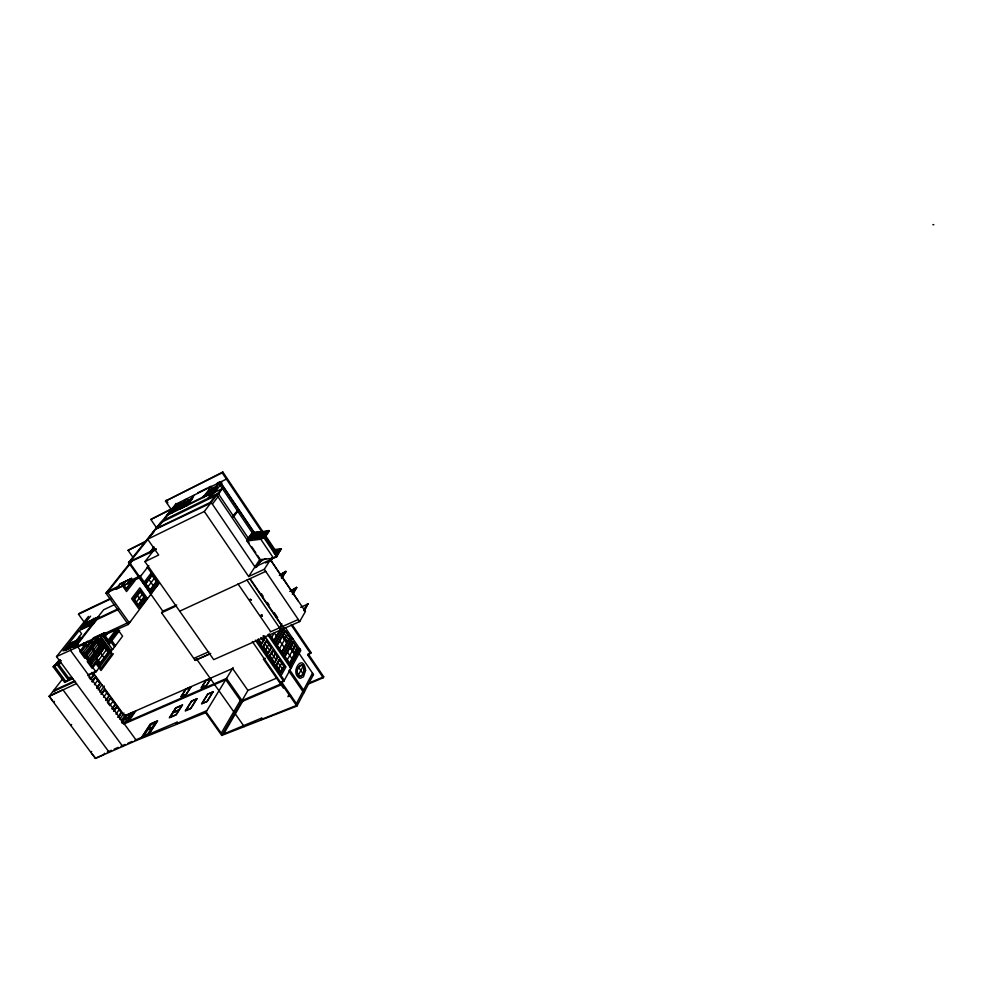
<?xml version="1.0" encoding="UTF-8"?>
<svg xmlns="http://www.w3.org/2000/svg" width="983" height="983" viewBox="0 0 983 983"><rect width="100%" height="100%" fill="white"/><g stroke="black" fill="none" stroke-linecap="round" stroke-linejoin="round"><path stroke-width="1.47" d="M303.047 673.76C308.908 657.934 290.808 668.121 299.668 676.157L301.449 675.69L303.047 673.76L298.623 667.285M323.223 677.754L323.726 676.771L308.195 653.916L307.667 654.875L323.223 677.754L307.851 684.254M233.155 667.555L205.594 712.736L221.753 735.431L296.903 706.089L313.479 674.547L298.746 652.933M296.448 703.595L302.85 691.454M303.55 690.115L312.508 673.134M289.248 694.17L287.933 696.615L290.501 695.522M298.316 675.198L303.342 665.896M307.667 654.875L311.132 652.651L292.184 624.733M206.111 711.901L222.244 734.584L261.908 717.959L261.011 719.593L297.444 705.057L281.285 681.637L280.733 682.657L283.743 681.366L300.823 650.402L285.23 627.498L275.707 643.877M290.44 665.393L299.68 648.719M290.612 665.626L299.84 648.952M294.986 652.872L297.308 648.706L292.995 642.243L290.698 646.581M297.431 648.743L295.023 653.068L290.575 646.544M289.518 664.029L294.949 654.26L289.924 646.9L284.431 656.619M292.848 649.726L295.17 645.573M280.892 671.622L283.878 666.29M287.159 659.998L292.258 650.906M278.693 668.428L281.691 663.107M283.423 655.145L292.799 638.618M281.752 652.7L287.269 643.017L282.293 635.731L276.727 645.34M153.102 551.193L144.943 561.649L213.704 659.654L299.68 621.575L305.394 611.524L270.46 559.671L254.953 566.896M276.481 665.221L279.491 659.912M282.76 654.174L292.135 637.648M304.14 609.583L307.876 603.722L304.361 610.984M304.042 610.32L307.532 604.213L300.601 607.31M277.476 656.963L274.478 662.468L269.883 655.796L273.041 650.365L277.599 657.013M304.017 610.48L307.876 603.722M289.752 637.611L287.429 641.936L282.957 635.374M279.418 648.706L284.64 639.614M285.242 638.581L287.601 634.465M272.23 659.052L275.277 653.769M283.079 635.423L285.426 631.111L289.874 637.648M223.682 733.982L242.69 701.235M270.018 655.833L273.077 650.562M275.019 642.882L283.092 629.022M221.753 735.431L247.925 690.435L276.788 678.049M279.098 631.639L273.864 640.597L269.477 634.195L273.901 640.793L279.233 631.688M279.75 630.533L280.941 628.481M279.786 630.742L281.027 628.616M283.423 688.112L263.481 659.224L264.034 658.266M274.011 641.408L279.614 631.811M279.897 631.344L281.273 628.973M221.249 733.171L240.331 700.461M271.038 647.6L268.003 653.068L263.395 646.372L266.59 640.965L271.173 647.65M265.754 649.64L268.838 644.393M281.888 623.8L279.528 627.818L246.966 580.068M271.677 637.402L274.318 632.917L276.493 636.099M263.53 646.409L266.626 641.174M237.984 583.89L270.534 631.455M292.737 593.744L296.559 587.33L293.081 594.26L292.221 593.978M293.266 593.327L295.711 588.117L290.108 591.447M291.718 590.918L296.903 587.846M261.466 643.423L264.587 638.2L263.1 636.05M264.71 638.25L261.503 643.632L258.418 639.134M292.922 592.81L295.711 588.117M290.145 591.238L296.559 587.33M282.453 577.279L284.959 572.131L281.384 577.918L285.807 571.344L281.74 578.434M279.344 575.473L285.807 571.344M280.88 575.19L286.164 571.86M212.758 692.02L206.995 701.383L202.068 703.509L207.868 694.145M196.502 699.06L190.628 708.436L185.75 710.537M185.922 710.414L191.734 701.198L196.342 699.196M201.675 687.51L206.049 680.568L210.755 678.442L206.307 685.544L201.515 687.645M280.278 549.767L276.801 555.223L281.113 548.772L276.702 556.771L273.581 558.221L259.659 559.696L247.003 540.982L250.984 538.328L254.45 533.044M178.795 710.267L175.982 714.702L169.826 717.406L175.859 708.018L181.855 705.475L179.066 709.861L172.934 712.564M270.817 561.232L272.893 558M275.523 554.105L278.447 549.743M275.645 554.301L278.3 549.755M275.744 555.112L279.369 549.657M275.879 555.309L279.221 549.669M274.294 552.397L275.707 550.013L274.159 552.2M274.527 553.183L276.616 549.927L274.515 553.417M248.478 537.812L252.385 532.577L269.17 530.955L264.759 537.05L248.797 538.881L218.079 493.331L204.341 511.479L248.65 576.529L264.292 569.28L270.46 559.671M269.944 560.949L272.021 557.717M270.472 560.703L272.537 557.472M274.601 554.203L277.538 549.829L274.724 554.4M270.989 560.396L272.377 558.233M273.52 552.471L274.785 550.111M256.538 567.117L260.397 561.207L265.951 558.627M257.755 565.79L260.225 560.949L255.482 567.683L211.21 502.411L209.662 503.173L215.24 495.813M148.58 734.375L157.169 721.19L150.596 724.029L141.945 737.225M148.924 734.227L157.673 720.797L150.411 723.93L141.601 737.373M248.65 576.529L260.053 559.081L261.453 561.158M256.698 566.355L260.225 560.949M267.069 531.324L263.493 536.89L266.934 531.348M247.003 540.982L260.802 539.237L263.935 537.762L268.814 530.427M269.17 530.955L264.968 537.283L277.157 555.493M261.662 537.099L265.25 531.545M266.147 531.643L262.572 537.001L266.16 531.434M263.493 536.89L267.204 531.52M263.567 531.963L259.18 538.487L264.083 537.001L268.298 530.673L268.654 531.201L252.582 533.056L248.822 538.328M260.765 537.222L264.488 531.864M260.728 532.086L257.128 537.627L260.851 532.282M261.761 532.172L258.025 537.517L261.49 532M259.082 537.406L262.535 531.864L258.799 537.222M254.572 537.922L258.16 532.602L254.437 537.726M258.922 532.294L254.609 539.003L259.856 537.099M259.057 532.491L255.322 537.824L258.922 532.516M256.219 537.726L259.831 532.196L256.231 537.517M256.379 532.811L252.631 538.143L256.096 532.639M129.043 720.883L135.851 710.844M253.528 538.033L257.141 532.516L253.54 537.824M254.425 537.934L258.025 532.405M124.669 722.566L130.764 713.621M250.1 538.426L253.43 532.958M254.314 532.847L250.984 538.328M104.554 753.248L103.608 754.649L95.363 758.397L49.15 696.333L62.961 678.454M254.462 532.835L250.075 539.52L255.42 537.799M127.507 721.325L133.577 712.392L127.95 714.862L133.737 712.27M127.729 721.461L134.229 711.889L127.729 714.727L122.003 723.119M248.134 538.819L252.385 532.577L252.815 533.241L249.092 538.549M252.68 533.044L249.203 538.524M249.952 538.438L253.565 532.946M121.155 720.797L125.246 714.825M121.597 722.37L126.758 714.825M119.693 719.273L123.969 713.056M118.083 717.037L121.155 712.589M118.157 717.172L121.29 712.626L116.94 706.666L113.782 711.188M118.402 717.504L121.695 712.724L116.854 706.101L113.537 710.856M90.977 752.499L91.677 751.479M91.898 753.752L95.572 758.09M115.982 714.162L119.066 709.726M113.868 711.274L116.965 706.851M111.988 708.743L115.158 704.233L110.784 698.249L107.688 702.833L109.101 704.762M112.234 709.087L115.564 704.332L110.71 697.684L107.344 702.415M109.801 705.733L112.922 701.321M106.041 700.633L109.408 695.915L104.542 689.243L101.138 693.937M103.608 697.266L106.754 692.892M233.463 517.107L237.874 510.963L237.014 510.681M233.475 515.596L235.244 513.138M233.106 516.579L237.517 510.435M101.384 694.268L104.616 689.808L109.002 695.817L105.734 700.166M101.482 694.367L104.64 689.992M195.175 660.379L210.571 653.523L195.175 660.379L161.593 612.802L162.785 611.143L176.707 604.987M99.824 692.155L104.247 686.06M70.874 725.515L71.612 724.52M98.189 689.919L101.937 684.77M96.629 687.781L99.885 683.345L95.474 677.299L92.193 681.723M96.875 688.125L100.303 683.443L95.4 676.734L91.947 681.391M94.429 684.733L97.624 680.396M92.291 681.821L95.498 677.496M113.414 653.781L101.016 670.529L95.941 663.574L92.267 668.465L87.29 661.657L87.917 660.834M90.633 679.585L94.085 674.94L92.451 672.704M87.831 675.591L95.978 671.88L111.448 651.102L100.917 636.542M109.924 650.783L112.603 649.554L122.568 636.161L117.321 628.874M98.239 660.723L106.299 649.96M151.222 591.938L158.14 582.698M142.252 604.975L146.614 599.139M152.955 590.66L158.804 583.644L147.204 567.13M101.974 636.124L128.294 624.463L158.804 583.644M119.68 630.324L109.334 644.086L103.092 635.46M150.178 589.837L156.346 581.641M150.301 590.611L156.899 581.825L151.874 574.662L145.214 583.398M212.377 504.132L217.931 496.771M108.155 642.464L117.124 630.57M104.603 647.625L96.567 658.278L100.008 662.984M108.4 642.808L117.542 630.693M91.997 666.425L95.67 661.547L100.745 668.501L111.964 653.388L100.364 637.365M90.706 662.554L103.559 645.561L98.779 638.962M136.367 602.063L142.179 594.371M147.978 586.716L154.171 578.532M217.427 494.375L222.453 488.146L218.287 494.658L217.427 494.375L222.453 488.146M115.724 630.164L108.241 640.068L105.378 636.112L107.049 633.912M90.878 664.889L95.326 658.991L100.401 665.946M214.405 492.827L222.011 482.837M145.767 583.583L151.984 575.436M89.342 658.88L94.417 652.208M94.946 651.508L99.418 645.634M134.56 599.519L140.36 591.643L144.108 596.951M85.435 657.43L84.796 658.254L79.807 651.41L83.543 646.581L82.105 644.615M86.922 655.563L92.009 648.903M206.688 494.093L206.799 493.208L215.596 488.551L207.45 492.36L205.005 496.28M103.35 635.804L105.193 633.396M144.268 582.071L151.271 572.917M103.596 636.161L105.402 633.789M209.711 497.484L213.016 493.159L222.121 488.662M53.66 702.39L54.409 701.407M88.126 657.209L93.213 650.562M93.741 649.849L98.214 643.988M99.664 642.083L100.291 641.285M215.56 490.087L217.231 487.887M68.294 679.917L56.793 664.324L54.09 665.565L53.143 666.769L64.657 682.362L71.919 677.459M69.535 677.398L67.643 679.745L69.67 677.582M210.976 493.11L218.681 483.046M92.537 648.19L97.022 642.341M52.701 701.112L49.383 696.038L62.691 689.857M220.327 482.112L207.904 498.356L208.445 499.143M84.329 653.818L94.921 640.044M94.577 640.928L98.619 635.682L93.594 638.028L87.524 645.856L85.791 643.484L87.438 641.358M94.933 640.769L98.964 635.522L104.014 633.163M81.331 651.815L85.054 646.998L82.781 643.865M82.461 653.363L86.971 647.514L83.641 642.943M91.235 641.297L87.561 646.052L85.374 643.066M203.96 497.619L203.42 496.366L212.303 491.832M91.947 641.063L87.634 646.654L85.14 643.226M203.432 496.845L211.222 486.745L212.267 488.305L217.243 485.835M222.183 472.835L222.822 472.012L274.589 549.116L274.024 550.001L222.183 472.835L165.476 501.097L171.534 509.894M205.656 495.432L205.766 494.547L214.208 490.37M207.45 492.36L216.235 487.715M215.596 488.551L208.089 492.262L208.851 490.542L216.616 487.224M61.524 678.614L62.248 677.68M148.826 565.618L139.34 577.893L127.802 583.177M133.258 580.339L126.291 589.296L123.674 585.61M134.892 580.793L126.537 591.557L121.769 584.836M132.68 580.154L126.205 588.706L123.059 584.283M193.024 497.84L188.109 500.273L187.065 498.725L178.857 508.629L188.724 503.8C188.22 500.949 170.477 515.227 186.819 505.262M192.263 499.278C192.312 498.062 172.91 511.099 188.662 502.178M79.39 639.552L74.831 645.684L79.684 639.65M92.476 623.234L96.223 618.602M75.777 644.995L80.753 639.147M92.635 623.873L97.108 618.184M77.952 644.504L77.534 643.939L77.854 644.627M79.66 640.928L81.7 638.459L69.768 644.332L69.375 643.791L82.449 637.672M85.853 623.025L98.939 616.66L85.853 623.025L86.234 623.554L97.243 618.356M74.978 647.379L96.69 619.708M153.876 547.15L149.637 552.544L156.211 549.362M194.425 495.076L186.291 504.967L187.212 505.729M154.061 547.199L150.178 552.139L155.535 549.546M187.397 504.758L188.06 504.648M191.218 500.617L183.44 504.771M60.196 660.748L56.658 664.852L60.221 660.134M58.501 663.242L60.393 660.637M70.211 648.215L81.589 633.777L79.205 630.508L92.144 624.414M91.714 620.494L87.34 626.38L93.877 618.209M181.708 506.958L182.506 505.225M71.464 647.011L76.17 641.051M88.396 625.876L92.771 620.003M61.376 660.662L57.739 663.12L69.228 678.7M71.599 647.195L77.411 640.474L72.545 646.507M88.568 625.802L93.987 619.425L89.33 625.2M90.387 624.697L94.872 619.007M74.696 644.995L78.615 640.154M90.522 624.881L95.167 619.093M66.094 649.517L71.255 643.828M82.99 628.186L87.929 622.755M66.23 649.702L72.324 643.337M83.113 628.37L88.974 622.251M213.544 493.945L212.488 492.36L167.221 514.736L177.726 509.391M67.176 649.026L72.054 642.98M84.169 627.867L88.728 621.907M185.59 499.45L177.37 509.366M54.729 665.516L59.533 659.568M73.381 642.833L68.38 648.694L73.258 642.661M90.031 621.76L85.263 627.117M178.857 508.629L189.117 503.296M54.864 665.688L59.668 659.74M85.226 627.375L89.908 621.588M55.761 665.27L59.988 659.704M86.16 626.699L90.657 620.986M74.032 642.059L69.449 648.202L74.327 642.157M86.283 626.871L90.952 621.084M181.044 507.068L189.78 502.448M183.17 504.377L190.948 500.224M184.497 503.419L184.62 502.546L192.004 498.885M79.205 630.508L63.035 650.893L76.17 644.75L95.978 671.88M90.608 616.144L80.409 628.985L93.336 622.903M80.495 638.79L80.889 639.319L69.523 644.639L69.375 643.791M81.724 629.292L81.319 628.739L94.233 622.657M70.186 644.332L65.197 649.947M86.885 623.247L82.068 628.862L86.75 623.075M64.817 650.635L64.399 650.07L77.534 643.939M65.161 650.205L70.051 644.16M128.294 624.463L105.931 593.191L130.432 562.436M130.125 563.296L132.926 559.769M122.703 746.33L56.523 656.583L88.47 616.427M108.4 591.102L129.854 564.156M170.759 512.843L172.467 510.705L181.29 506.343M173.758 509.391L175.527 507.179M108.069 593.105L109.936 590.758M171.706 513.101L178.759 504.218L181.265 502.977M162.785 611.143L128.564 562.608L160.512 522.612L163.227 521.273M144.943 561.649L158.681 555.014L147.659 539.225L176.178 503.505M130.469 561.256L153.876 531.914L152.586 532.553M168.511 513.74L177.542 509.145M157.661 527.834L162.465 521.813M163.854 520.068L168.007 514.859M168.695 513.998L176.817 503.812L179.582 507.842M133.147 557.582L128.048 550.333L146.59 540.748M84.538 622.595L78.505 614.264L79.218 613.38L110.501 598.475M165.476 501.097L222.822 472.012M156.776 528.068L150.817 519.479L172.037 508.469M261.281 615.137L261.969 616.132L261.847 615.112M291.632 591.164L296.055 588.62M262.056 616.009C258.984 615.628 263.8 614.51 261.785 616.12M197.755 492.802L207.192 488.121M208.543 487.445L211.026 486.216M217.231 483.132L219.725 481.903M175.515 504.34L226.397 479.102M184.14 502.239L176.412 506.061L178.132 508.567M150.817 519.479L171.374 509.292M184.226 503.038L191.611 499.376M208.482 491.033L215.977 487.322M215.363 487.838L208.851 490.542M185.062 503.665L189.989 501.219M182.113 505.717L190.161 501.957M206.418 493.699L214.577 489.878M182.764 505.618L187.704 503.173M213.323 490.505L206.799 493.208M205.386 495.039L212.918 491.316M203.248 496.575L212.561 491.979M206.258 495.653L211.271 493.183M166.532 515.596L211.837 493.22M222.809 488.674L221.949 488.391M162.379 520.793L218.079 493.331M210.19 497.926L218.029 494.068M160.979 522.538L216.776 495.063L249.092 542.874M156.174 528.559L210.227 502.436M147.659 539.225L204.341 511.479M128.048 550.333L145.914 541.596M156.113 548.809L129.129 561.895L139.893 577.168M130.788 562.976L129.51 563.591L130.456 564.93M118.021 586.495L107.098 591.729L129.412 622.964M129.51 580.99L141.319 575.325M78.505 614.264L111.177 598.696M49.15 696.333L76.428 683.615M155.609 529.259L210.62 503.185M114.642 604.57L103.62 609.792L73.614 648.018L130.53 621.465M95.929 618.504L91.616 624.119M86.467 623.259L99.32 617.189M99.086 617.484L97.919 617.324M96.285 619.143L117.985 608.895M95.351 620.334L118.415 609.448M81.233 628.85L94.147 622.767M69.129 644.111L82.203 637.992M75.101 641.555L70.53 647.699M78.308 640.056L73.799 645.929M81.528 638.545L82.339 638.164M281.113 548.772L273.311 549.743M281.47 549.288L273.655 550.259M66.033 650.144L75.322 645.733M56.523 656.583L91.124 640.928M260.581 561.465L259.709 561.195M128.552 562.62L155.437 550.111M274.245 557.189L276.837 555.985L280.597 549.005L276.665 555.026M265.447 562.952L269.256 561.182M161.593 612.802L176.178 606.019M53.143 666.769L61.253 663.009M179.692 611.18L265.729 571.393M105.931 593.191L116.584 588.301M284.959 572.131L282.895 573.077L285.303 572.647M281.593 575.915L281.421 576.665M64.657 682.362L72.779 678.663M74.524 680.973L53.684 690.471L54.716 691.86M88.421 674.633L96.764 670.836M52.677 691.762L75.47 681.391M95.363 758.397L136.404 740.457L205.594 712.736M308.22 604.238L307.36 603.955M193.786 658.413L208.789 651.717M270.239 631.946L298.279 619.499M124.902 719.31L130.555 716.84M263.481 659.224L265.398 658.389M122.85 723.414L127.569 721.362M123.797 723.169L226.532 678.417L242.051 700.535L280.855 683.971M123.711 724.115L225.758 679.695L241.302 701.837L281.531 684.672M207.929 694.17L212.586 692.155M173.106 712.429L179.066 709.861M309.166 653.498L311.132 652.651M172.775 712.81L178.967 710.131M290.12 667.727L291.607 667.088L268.949 634.023M107.294 752.081L111.411 750.312M114.163 749.132L118.279 747.375M121.02 746.195L125.136 744.426M127.876 743.259L131.992 741.489M134.745 740.31L177.444 722.001L176.326 723.721L206.885 710.623M282.293 681.207L284.296 680.347L256.796 640.437M312.016 675.174L313.479 674.547M311.156 682.104L323.726 676.771M261.22 615.051L261.871 615.051M252.152 532.933L268.408 531.557L252.496 533.45M248.441 538.352L264.415 536.571M248.883 538.745L264.845 536.915M273.077 550.111L280.72 549.902L273.421 550.627M932.904 224.603L933.85 224.751M62.924 689.759L109.113 752.142M54.09 665.565L65.591 681.145M70.297 650.156L136.404 740.457M88.888 677.164L90.313 679.118L93.668 674.842L91.898 672.409M83.248 652.331L91.665 663.857M93.25 672.864L124.595 715.771L232.59 668.489L247.925 690.435M79.377 636.468L81.159 638.913M85.324 655.182L86.221 656.398M89.588 661.018L90.19 661.842M99.701 638.483L110.121 652.884M97.981 638.102L103.35 645.499M98.14 639.97L102.736 646.31M96.85 639.872L102.121 647.133M96.862 640.13L102.158 647.416M95.793 638.889L101.937 647.367M100.61 652.921L104.014 657.615M110.944 641.948L114.544 646.937M93.741 623.124L98.705 616.955M102.097 635.018L112.603 649.554M86.086 622.731L86.713 623.32M111.865 640.719L115.453 645.708M134.413 599.47L138.198 604.803L143.973 596.902L140.397 591.84M127.937 582.194L129.449 584.307M137.485 595.661L141.085 600.736M140.164 576.235L151.898 592.884M139.021 577.07L151.001 594.064M196.305 658.647L244.263 726.646M148.888 579.491L153.274 585.721M252.336 641.518L296.903 706.089M260.802 637.574L263.026 640.805M265.078 643.779L269.514 650.23M271.554 653.191L275.965 659.605M277.992 662.567L282.391 668.956M166.164 500.273L167.884 502.78M258.185 639.257L261.613 644.246L265.115 638.372L263.407 635.89M257.423 639.994L281.494 674.94L285.967 666.916L264.673 635.915M255.347 640.179L283.743 681.366M281.605 651.889L277.243 645.524L282.404 636.333L286.889 642.894M289.371 663.218L284.947 656.779L290.034 647.502L294.556 654.15M277.108 645.475L281.642 652.098L286.753 642.857L282.44 636.529M284.824 656.73L289.407 663.427L294.433 654.1L290.071 647.711M178.759 504.218L180.467 506.724M267.757 634.686L290.882 668.415M289.469 669.583L304.546 691.553M176.326 505.52L178.734 509.047M288.732 670.898L303.833 692.892M279.848 641.002L284.198 647.355M287.527 652.22L291.914 658.635M261.429 593.744L263.137 596.251M267.401 602.505L269.109 605.012M274.22 612.532L277.624 617.533M250.075 578.631L284.038 628.493M249.608 578.582L281.199 624.967M284.271 633.359L288.572 639.675M291.877 644.504L296.153 650.783M291.079 624.832L310.616 653.609M248.711 538.487L264.488 536.386L264.759 537.05M251.623 546.609L255.838 552.851M257.534 555.346L259.217 557.84M264.292 569.28L299.68 621.575M260.802 539.237L273.581 558.221M220.327 482.112L257.927 537.947M257.792 538.143L221.236 483.857L219.737 484.607L256.305 538.868M270.485 559.929L281.335 576.038M282.502 577.771L298.193 601.043M263.935 537.762L276.702 556.771M250.161 599.335L251.353 599.863L250.161 599.335M305.566 670.455L303.452 676.857L300.159 678.381C288.621 673.208 303.575 651.557 305.566 670.455M304.435 669.607L302.531 675.272L299.766 676.599C291.619 672.876 303.624 657.123 304.435 669.607M297.812 648.866L295.146 653.67L290.194 646.421L292.885 641.641L297.812 648.866M284.001 666.327L280.929 671.831L276.346 665.184L279.455 659.716L284.001 666.327M284.394 666.449L281.04 672.458L275.953 665.073L279.344 659.089L284.394 666.449M290.255 637.783L287.54 642.538L282.563 635.251L285.316 630.521L290.255 637.783M277.992 657.135L274.589 663.095L269.489 655.673L272.93 649.738L277.992 657.135M271.566 647.772L268.113 653.695L262.989 646.236L266.479 640.351L271.566 647.772M213.25 691.627L207.192 701.481L201.564 703.902L207.659 694.047L213.25 691.627M211.234 678.061L206.504 685.643L201.011 688.026L205.791 680.445L211.234 678.061M197.005 698.667L190.825 708.534L185.246 710.942L191.476 701.063L197.005 698.667M182.519 704.946L176.227 714.825L169.322 717.811L175.674 707.92L182.519 704.946M190.616 687.264L186.07 694.379L181.327 696.443L185.91 689.316L190.616 687.264M191.107 686.871L186.254 694.465L180.835 696.836L185.726 689.23L191.107 686.871M151.628 728.182L147.868 733.945L143.985 735.616L147.757 729.853L151.628 728.182M155.154 722.775L152.119 727.432L148.249 729.103L151.296 724.446L155.154 722.775M255.211 532.749L251.734 538.242L255.211 532.749M108.56 652.454L100.106 663.771L95.99 658.119L104.493 646.851L108.56 652.454M146.872 597.75L138.701 608.674L131.587 598.659L139.869 587.834L146.872 597.75M108.13 652.343L100.033 663.181L96.432 658.241L104.579 647.428L108.13 652.343M144.833 597.185L138.345 605.823L133.676 599.237L140.213 590.648L144.833 597.185M156.481 581.69L150.215 590.033L145.631 583.533L151.96 575.239L156.481 581.69M145.263 597.32L138.431 606.413L133.233 599.089L140.127 590.058L145.263 597.32M95.314 653.462L90.264 660.134L86 654.297L91.1 647.65L95.314 653.462M100.315 646.863L95.855 652.749L91.64 646.949L96.125 641.1L100.315 646.863M100.782 647.047L90.375 660.773L85.521 654.137L96.002 640.461L100.782 647.047M211.664 493.687L210.952 492.643L211.664 493.687M104.542 632.769L100.168 638.483L88.998 643.681L93.422 637.955L104.542 632.769M131.071 578.704L127.114 583.755L121.892 586.261L125.861 581.199L131.071 578.704M131.611 578.299L127.298 583.816L115.785 589.333L120.147 583.804L131.611 578.299M125.505 581.371L121.536 586.433L116.326 588.928L120.319 583.853L125.505 581.371M204.169 497.361L203.42 496.366L204.132 497.41"/></g></svg>
